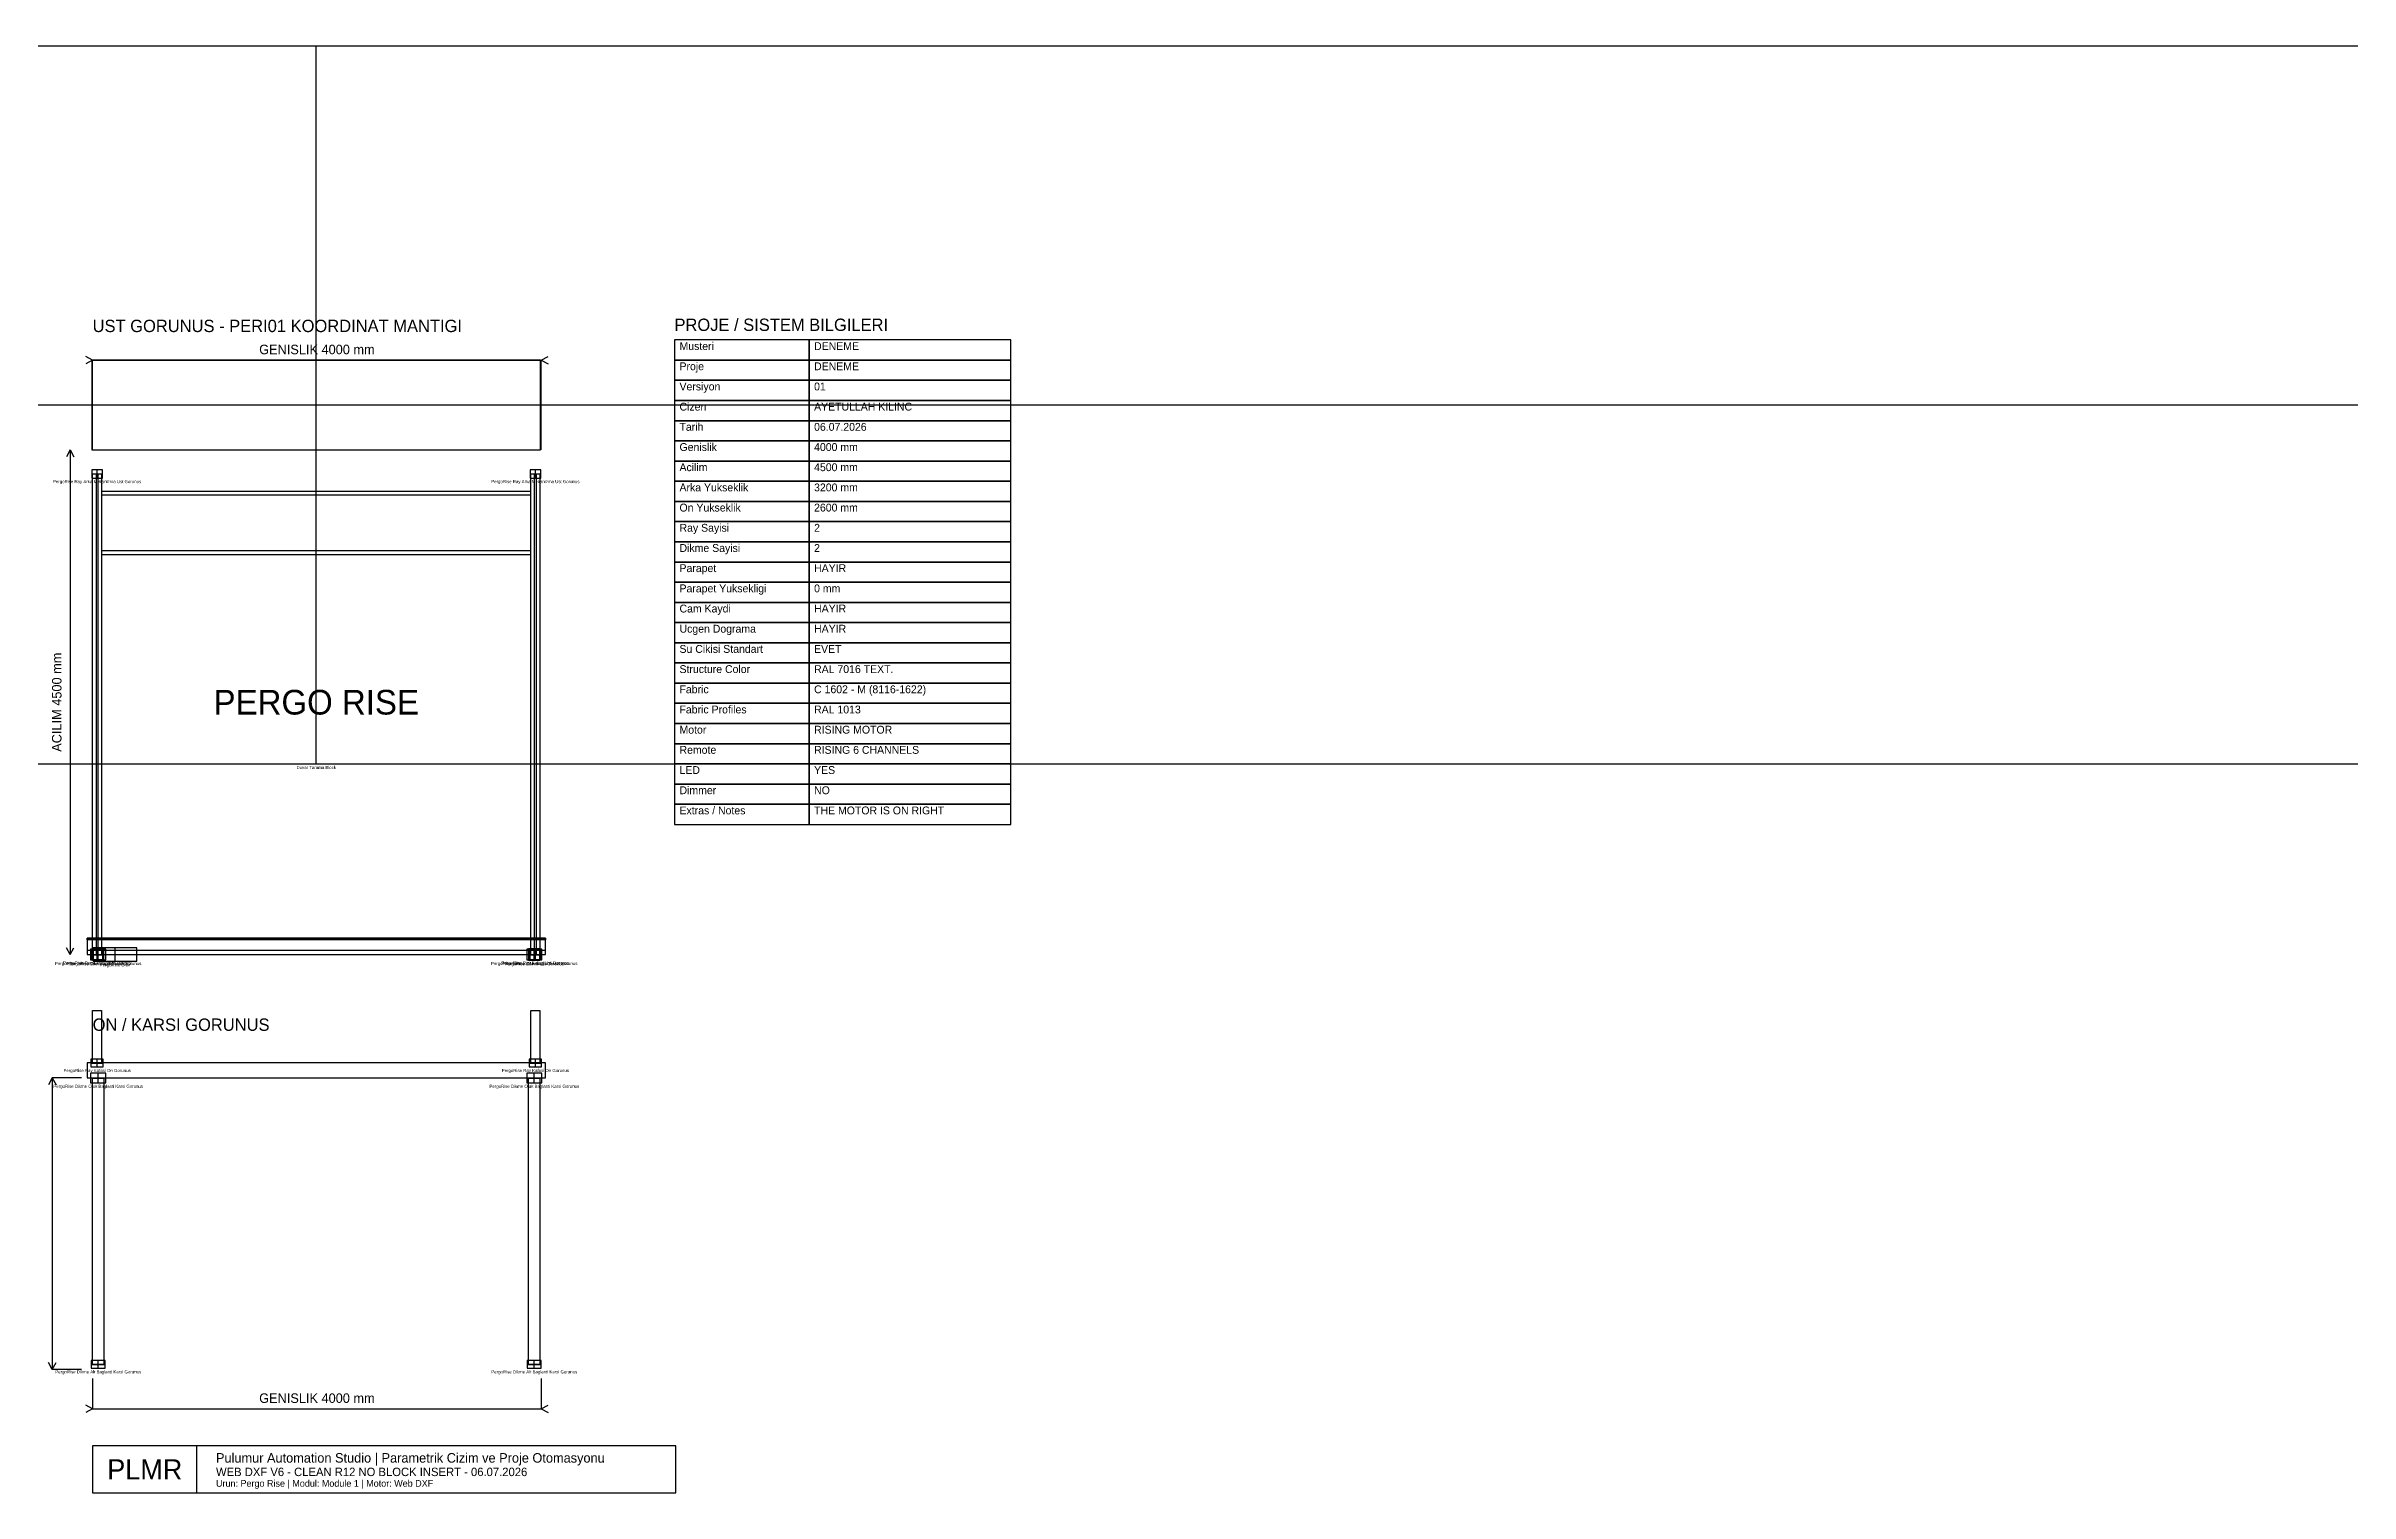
# Model space of a CAD drawing. Extents: x -77466 to 82054, y -57846 to 44600.
# Drawn here: x -115 to 20427, y -9300 to 3600 of the extents above; entities that cross this region are included whole.
import ezdxf
from ezdxf.enums import TextEntityAlignment as Align

# ---------------------------------------------------------------- set-up
doc = ezdxf.new("R2010")
doc.units = 0
for name, color, linetype in [('BLOCKREF', 8, 'CONTINUOUS'), ('DIM', 1, 'CONTINUOUS'), ('FABRIC', 42, 'CONTINUOUS'), ('POST', 6, 'CONTINUOUS'), ('PROFILE', 1, 'CONTINUOUS'), ('RAY', 5, 'CONTINUOUS'), ('TABLE', 7, 'CONTINUOUS'), ('TEXT', 7, 'CONTINUOUS'), ('TITLE', 7, 'CONTINUOUS'), ('TOPWALL', 8, 'CONTINUOUS')]:
    doc.layers.add(name, color=color, linetype=linetype)

msp = doc.modelspace()

# ---------------------------------------------------------------- linework, layer by layer
at = {"layer": 'BLOCKREF', "color": 8}
for p, q in [((2294, -2800), (2294, 3600)), ((-77466, 400), (82054, 400)), ((340, -251), (340, -179)), ((4248, -251), (4248, -179)), ((292.5, -215), (387.5, -215)), ((4200.5, -215), (4295.5, -215)), ((282.5, -4500), (417.5, -4500)), ((290, -4503), (390, -4503)), ((305, -4500), (695, -4500)), ((340, -4543), (340, -4463)), ((350, -4547.5), (350, -4452.5)), ((500, -4560), (500, -4440)), ((4170.5, -4500), (4305.5, -4500)), ((4198, -4503), (4298, -4503)), ((4238, -4547.5), (4238, -4452.5)), ((4248, -4543), (4248, -4463)), ((285, -5467), (395, -5467)), ((340, -5502), (340, -5432)), ((4193, -5467), (4303, -5467)), ((4248, -5502), (4248, -5432)), ((282.5, -5600), (417.5, -5600)), ((350, -5642.5), (350, -5557.5)), ((4170.5, -5600), (4305.5, -5600)), ((4238, -5642.5), (4238, -5557.5)), ((287.5, -8154), (412.5, -8154)), ((350, -8189), (350, -8119)), ((4175.5, -8154), (4300.5, -8154)), ((4238, -8189), (4238, -8119))]:
    msp.add_line(p, q, dxfattribs=at)
for points in [[(-77466, -2800), (82054, -2800), (82054, 3600), (-77466, 3600)], [(292.5, -251), (387.5, -251), (387.5, -179), (292.5, -179)], [(4200.5, -251), (4295.5, -251), (4295.5, -179), (4200.5, -179)], [(282.5, -4547.5), (417.5, -4547.5), (417.5, -4452.5), (282.5, -4452.5)], [(290, -4543), (390, -4543), (390, -4463), (290, -4463)], [(305, -4560), (695, -4560), (695, -4440), (305, -4440)], [(4170.5, -4547.5), (4305.5, -4547.5), (4305.5, -4452.5), (4170.5, -4452.5)], [(4198, -4543), (4298, -4543), (4298, -4463), (4198, -4463)], [(285, -5502), (395, -5502), (395, -5432), (285, -5432)], [(4193, -5502), (4303, -5502), (4303, -5432), (4193, -5432)], [(282.5, -5642.5), (417.5, -5642.5), (417.5, -5557.5), (282.5, -5557.5)], [(4170.5, -5642.5), (4305.5, -5642.5), (4305.5, -5557.5), (4170.5, -5557.5)], [(287.5, -8189), (412.5, -8189), (412.5, -8119), (287.5, -8119)], [(4175.5, -8189), (4300.5, -8189), (4300.5, -8119), (4175.5, -8119)]]:
    msp.add_lwpolyline(points, close=True, dxfattribs=at)
at = {"layer": 'DIM', "color": 1}
for p, q in [((300, 800), (238.6585, 833.7228)), ((4300, 800), (4361.3415, 833.7228)), ((300, 800), (238.6585, 766.2772)), ((300, 0), (300, 800)), ((300, 800), (4300, 800)), ((4300, 0), (4300, 800)), ((4300, 800), (4361.3415, 766.2772)), ((100, 0), (66.2772, -61.3415)), ((100, 0), (100, 0)), ((100, 0), (100, -4500)), ((100, 0), (133.7228, -61.3415)), ((100, -4500), (66.2772, -4438.6585)), ((100, -4500), (133.7228, -4438.6585)), ((100, -4500), (100, -4500)), ((-60, -5600), (-93.7228, -5661.3415)), ((200, -5600), (-60, -5600)), ((-60, -5600), (-60, -8200)), ((-60, -5600), (-26.2772, -5661.3415)), ((-60, -8200), (-93.7228, -8138.6585)), ((-60, -8200), (-26.2772, -8138.6585)), ((200, -8200), (-60, -8200)), ((300, -8280), (300, -8550)), ((4300, -8280), (4300, -8550)), ((300, -8550), (238.6585, -8516.2772)), ((300, -8550), (238.6585, -8583.7228)), ((300, -8550), (4300, -8550)), ((4300, -8550), (4361.3415, -8516.2772)), ((4300, -8550), (4361.3415, -8583.7228))]:
    msp.add_line(p, q, dxfattribs=at)
at = {"layer": 'FABRIC', "color": 42}
for points in [[(380, -400), (4208, -400), (4208, -370), (380, -370)], [(380, -931.6816), (4208, -931.6816), (4208, -901.6816), (380, -901.6816)]]:
    msp.add_lwpolyline(points, close=True, dxfattribs=at)
at = {"layer": 'POST', "color": 6}
for p, q in [((300, -4500), (400, -4500)), ((350, -4550), (350, -4450)), ((4188, -4500), (4288, -4500)), ((4238, -4550), (4238, -4450))]:
    msp.add_line(p, q, dxfattribs=at)
for points in [[(300, -4550), (400, -4550), (400, -4450), (300, -4450)], [(4188, -4550), (4288, -4550), (4288, -4450), (4188, -4450)], [(300, -5603), (400, -5603), (400, -8154), (300, -8154)], [(4188, -5603), (4288, -5603), (4288, -8154), (4188, -8154)]]:
    msp.add_lwpolyline(points, close=True, dxfattribs=at)
at = {"layer": 'PROFILE', "color": 1}
for points in [[(250, -4500), (4338, -4500), (4338, -4355), (250, -4355)], [(250, -4355), (4338, -4355), (4338, -4367.7), (250, -4367.7)], [(250, -4500), (4338, -4500), (4338, -4464.5), (250, -4464.5)], [(250, -5600), (4338, -5600), (4338, -5465), (250, -5465)], [(300, -9300), (1230, -9300), (1230, -8880), (300, -8880)]]:
    msp.add_lwpolyline(points, close=True, dxfattribs=at)
at = {"layer": 'RAY', "color": 5}
for points in [[(300, -215), (380, -215), (380, -4503), (300, -4503)], [(333.5, -215), (346.5, -215), (346.5, -4503), (333.5, -4503)], [(4208, -215), (4288, -215), (4288, -4503), (4208, -4503)], [(4241.5, -215), (4254.5, -215), (4254.5, -4503), (4241.5, -4503)], [(300, -5000), (380, -5000), (380, -5467), (300, -5467)], [(4208, -5000), (4288, -5000), (4288, -5467), (4208, -5467)]]:
    msp.add_lwpolyline(points, close=True, dxfattribs=at)
at = {"layer": 'TABLE', "color": 7}
for points in [[(5488, 800), (6688, 800), (6688, 980), (5488, 980)], [(6688, 800), (8488, 800), (8488, 980), (6688, 980)], [(5488, 620), (6688, 620), (6688, 800), (5488, 800)], [(5488, 440), (6688, 440), (6688, 620), (5488, 620)], [(6688, 620), (8488, 620), (8488, 800), (6688, 800)], [(6688, 440), (8488, 440), (8488, 620), (6688, 620)], [(5488, 260), (6688, 260), (6688, 440), (5488, 440)], [(6688, 260), (8488, 260), (8488, 440), (6688, 440)], [(5488, 80), (6688, 80), (6688, 260), (5488, 260)], [(6688, 80), (8488, 80), (8488, 260), (6688, 260)], [(5488, -100), (6688, -100), (6688, 80), (5488, 80)], [(6688, -100), (8488, -100), (8488, 80), (6688, 80)], [(5488, -280), (6688, -280), (6688, -100), (5488, -100)], [(6688, -280), (8488, -280), (8488, -100), (6688, -100)], [(5488, -460), (6688, -460), (6688, -280), (5488, -280)], [(6688, -460), (8488, -460), (8488, -280), (6688, -280)], [(5488, -640), (6688, -640), (6688, -460), (5488, -460)], [(6688, -640), (8488, -640), (8488, -460), (6688, -460)], [(5488, -820), (6688, -820), (6688, -640), (5488, -640)], [(5488, -1000), (6688, -1000), (6688, -820), (5488, -820)], [(6688, -820), (8488, -820), (8488, -640), (6688, -640)], [(6688, -1000), (8488, -1000), (8488, -820), (6688, -820)], [(5488, -1180), (6688, -1180), (6688, -1000), (5488, -1000)], [(6688, -1180), (8488, -1180), (8488, -1000), (6688, -1000)], [(5488, -1360), (6688, -1360), (6688, -1180), (5488, -1180)], [(6688, -1360), (8488, -1360), (8488, -1180), (6688, -1180)], [(5488, -1540), (6688, -1540), (6688, -1360), (5488, -1360)], [(6688, -1540), (8488, -1540), (8488, -1360), (6688, -1360)], [(5488, -1720), (6688, -1720), (6688, -1540), (5488, -1540)], [(6688, -1720), (8488, -1720), (8488, -1540), (6688, -1540)], [(5488, -1900), (6688, -1900), (6688, -1720), (5488, -1720)], [(6688, -1900), (8488, -1900), (8488, -1720), (6688, -1720)], [(5488, -2080), (6688, -2080), (6688, -1900), (5488, -1900)], [(6688, -2080), (8488, -2080), (8488, -1900), (6688, -1900)], [(5488, -2260), (6688, -2260), (6688, -2080), (5488, -2080)], [(6688, -2260), (8488, -2260), (8488, -2080), (6688, -2080)], [(5488, -2440), (6688, -2440), (6688, -2260), (5488, -2260)], [(5488, -2620), (6688, -2620), (6688, -2440), (5488, -2440)], [(6688, -2440), (8488, -2440), (8488, -2260), (6688, -2260)], [(6688, -2620), (8488, -2620), (8488, -2440), (6688, -2440)], [(5488, -2800), (6688, -2800), (6688, -2620), (5488, -2620)], [(6688, -2800), (8488, -2800), (8488, -2620), (6688, -2620)], [(5488, -2980), (6688, -2980), (6688, -2800), (5488, -2800)], [(6688, -2980), (8488, -2980), (8488, -2800), (6688, -2800)], [(5488, -3160), (6688, -3160), (6688, -2980), (5488, -2980)], [(6688, -3160), (8488, -3160), (8488, -2980), (6688, -2980)], [(5488, -3340), (6688, -3340), (6688, -3160), (5488, -3160)], [(6688, -3340), (8488, -3340), (8488, -3160), (6688, -3160)]]:
    msp.add_lwpolyline(points, close=True, dxfattribs=at)
at = {"layer": 'TITLE', "color": 7}
msp.add_lwpolyline([(300, -9300), (5500, -9300), (5500, -8880), (300, -8880)], close=True, dxfattribs=at)
at = {"layer": 'TOPWALL', "color": 8}
msp.add_lwpolyline([(294, 0), (4294, 0), (4294, 800), (294, 800)], close=True, dxfattribs=at)

# ---------------------------------------------------------------- texts
at = {"layer": 'BLOCKREF', "color": 8}
for s, p in [('PergoRise Ray Arka Mekanizma Ust Gorunus', (340, -283)), ('PergoRise Ray Arka Mekanizma Ust Gorunus', (4248, -283)), ('Duvar Tarama Block', (2294, -2832)), ('PergoRise Dikme Oluk Baglanti Ust Gorunus', (350, -4579.5)), ('PergoRise Ray Kafasi Ust Gorunus', (340, -4575)), ('PergoRise Oluk', (500, -4592)), ('PergoRise Dikme Oluk Baglanti Ust Gorunus', (4238, -4579.5)), ('PergoRise Ray Kafasi Ust Gorunus', (4248, -4575)), ('PergoRise Ray Kafasi On Gorunus', (340, -5534)), ('PergoRise Ray Kafasi On Gorunus', (4248, -5534)), ('PergoRise Dikme Oluk Baglanti Karsi Gorunus', (350, -5674.5)), ('PergoRise Dikme Oluk Baglanti Karsi Gorunus', (4238, -5674.5)), ('PergoRise Dikme Alt Baglanti Karsi Gorunus', (350, -8221)), ('PergoRise Dikme Alt Baglanti Karsi Gorunus', (4238, -8221))]:
    msp.add_text(s, height=28, dxfattribs=at).set_placement(p, align=Align.MIDDLE_CENTER)
at = {"layer": 'DIM', "color": 1}
for p in [(2300, 895), (2300, -8455)]:
    msp.add_text('GENISLIK 4000 mm', height=85, dxfattribs=at).set_placement(p, align=Align.MIDDLE_CENTER)
msp.add_text('ACILIM 4500 mm', height=85, rotation=90, dxfattribs=at).set_placement((-20, -2250), align=Align.MIDDLE_CENTER)
msp.add_text('WEB DXF V6 - CLEAN R12 NO BLOCK INSERT - 06.07.2026', height=75, dxfattribs=at).set_placement((1400, -9150))
at = {"layer": 'POST', "color": 6}
for p in [(350, -4582), (4238, -4582)]:
    msp.add_text('PergoRise Dikme Ust Gorunus', height=28, dxfattribs=at).set_placement(p, align=Align.MIDDLE_CENTER)
at = {"layer": 'TEXT', "color": 7}
for s, height, p in [('Musteri', 70, (5533, 890)), ('DENEME', 70, (6733, 890)), ('Proje', 70, (5533, 710)), ('DENEME', 70, (6733, 710)), ('Versiyon', 70, (5533, 530)), ('Cizen', 70, (5533, 350)), ('AYETULLAH KILINC', 70, (6733, 350)), ('01', 70, (6733, 530)), ('Tarih', 70, (5533, 170)), ('06.07.2026', 70, (6733, 170)), ('Genislik', 70, (5533, -10)), ('4000 mm', 70, (6733, -10)), ('Acilim', 70, (5533, -190)), ('4500 mm', 70, (6733, -190)), ('Arka Yukseklik', 70, (5533, -370)), ('3200 mm', 70, (6733, -370)), ('On Yukseklik', 70, (5533, -550)), ('2600 mm', 70, (6733, -550)), ('Ray Sayisi', 70, (5533, -730)), ('2', 70, (6733, -730)), ('Dikme Sayisi', 70, (5533, -910)), ('Parapet', 70, (5533, -1090)), ('2', 70, (6733, -910)), ('HAYIR', 70, (6733, -1090)), ('Parapet Yuksekligi', 70, (5533, -1270)), ('0 mm', 70, (6733, -1270)), ('Cam Kaydi', 70, (5533, -1450)), ('HAYIR', 70, (6733, -1450)), ('Ucgen Dograma', 70, (5533, -1630)), ('HAYIR', 70, (6733, -1630)), ('Su Cikisi Standart', 70, (5533, -1810)), ('EVET', 70, (6733, -1810)), ('Structure Color', 70, (5533, -1990)), ('RAL 7016 TEXT.', 70, (6733, -1990)), ('Fabric', 70, (5533, -2170)), ('C 1602 - M (8116-1622)', 70, (6733, -2170)), ('Fabric Profiles', 70, (5533, -2350)), ('Motor', 70, (5533, -2530)), ('RAL 1013', 70, (6733, -2350)), ('RISING MOTOR', 70, (6733, -2530)), ('Remote', 70, (5533, -2710)), ('RISING 6 CHANNELS', 70, (6733, -2710)), ('LED', 70, (5533, -2890)), ('YES', 70, (6733, -2890)), ('Dimmer', 70, (5533, -3070)), ('NO', 70, (6733, -3070)), ('Extras / Notes', 70, (5533, -3250)), ('THE MOTOR IS ON RIGHT', 70, (6733, -3250)), ('Urun: Pergo Rise | Modul: Module 1 | Motor: Web DXF', 60, (1400, -9245))]:
    msp.add_text(s, height=height, dxfattribs=at).set_placement(p)
at = {"layer": 'TITLE', "color": 7}
for s, height, p in [('UST GORUNUS - PERI01 KOORDINAT MANTIGI', 110, (300, 1050)), ('PROJE / SISTEM BILGILERI', 110, (5488, 1060)), ('ON / KARSI GORUNUS', 110, (300, -5180)), ('Pulumur Automation Studio | Parametrik Cizim ve Proje Otomasyonu', 85, (1400, -9030))]:
    msp.add_text(s, height=height, dxfattribs=at).set_placement(p)
for s, height, p in [('PERGO RISE', 220, (2294, -2250)), ('PLMR', 180, (765, -9090))]:
    msp.add_text(s, height=height, dxfattribs=at).set_placement(p, align=Align.MIDDLE_CENTER)

doc.saveas('drawing.dxf')
